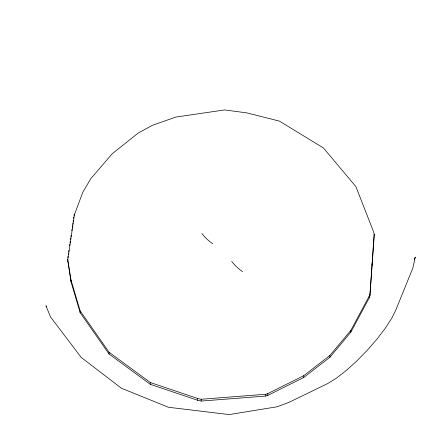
<?xml version="1.0" encoding="UTF-8"?>
<svg xmlns="http://www.w3.org/2000/svg" width="442" height="442" viewBox="0 0 442 442"><rect width="100%" height="100%" fill="white"/><g stroke="black" fill="none" stroke-linecap="round" stroke-linejoin="round"><path stroke-width="0.66" d="M80.173 312.709L80.162 310.908L71.018 280.057L67.609 259.15L71.024 281.863L80.173 312.709L109.108 354.075L150.28 384.313L197.646 400.275L201.193 401.065L265.808 396.054L267.786 395.424L303.748 377.485L329.881 357.269L350.832 332.202L369.247 297.858L369.882 295.969L374.159 234.188M369.882 295.969L374.263 234.63L373.379 231.276L355.887 186.59L323.428 147.971L279.41 121.108L246.758 112.87L224.663 109.931L175.905 117.053L152.396 125.313L138.02 133.191L112.24 153.739L90.936 178.474L82.831 192.209L74.444 214.619L67.62 260.957M67.814 257.785L68.013 256.426M68.317 254.382L68.516 253.017M68.714 251.653L68.919 250.294M69.621 245.52L69.819 244.161M70.018 242.796L70.223 241.431M70.521 239.387L70.72 238.028M70.924 236.663L71.123 235.299M71.825 230.531L72.029 229.171M72.228 227.807L72.527 225.763M72.731 224.398L72.93 223.039M73.129 221.674L73.333 220.309M73.632 218.265L73.836 216.906M74.035 215.541L74.234 214.177M80.162 310.908L109.097 352.268L150.274 382.507L197.635 398.469L201.187 399.264L265.797 394.253L267.78 393.623L303.737 375.683L329.87 355.462L350.826 330.401L369.236 296.052L369.877 294.168M414.292 259.625L415.281 257.056L412.8 268.15L396.06 309.461L391.999 317.848L385.512 327.925L377.059 339.014L367.203 350.346L356.617 361.158L346.025 370.711L336.147 378.352L327.66 383.562L288.891 402.397L277.079 406.789L229.199 414.585L168.358 407.253L121.39 388.209L81.206 357.429L50.554 317.008L45.918 305.759L46.753 306.853M372.065 263.498L372.076 265.299M369.236 296.052L369.247 297.858M350.826 330.401L350.832 332.202M329.87 355.462L329.881 357.269M303.737 375.683L303.748 377.485M267.78 393.623L267.786 395.424M265.797 394.253L265.808 396.054M201.187 399.264L201.193 401.065M197.635 398.469L197.646 400.275M150.274 382.507L150.28 384.313M109.097 352.268L109.108 354.075M71.018 280.057L71.024 281.863M242.647 271.648A12.603 2.834 46.1 0 1 231.724 261.437M212.768 243.708A12.603 2.834 46.1 0 1 201.845 233.492"/></g></svg>
